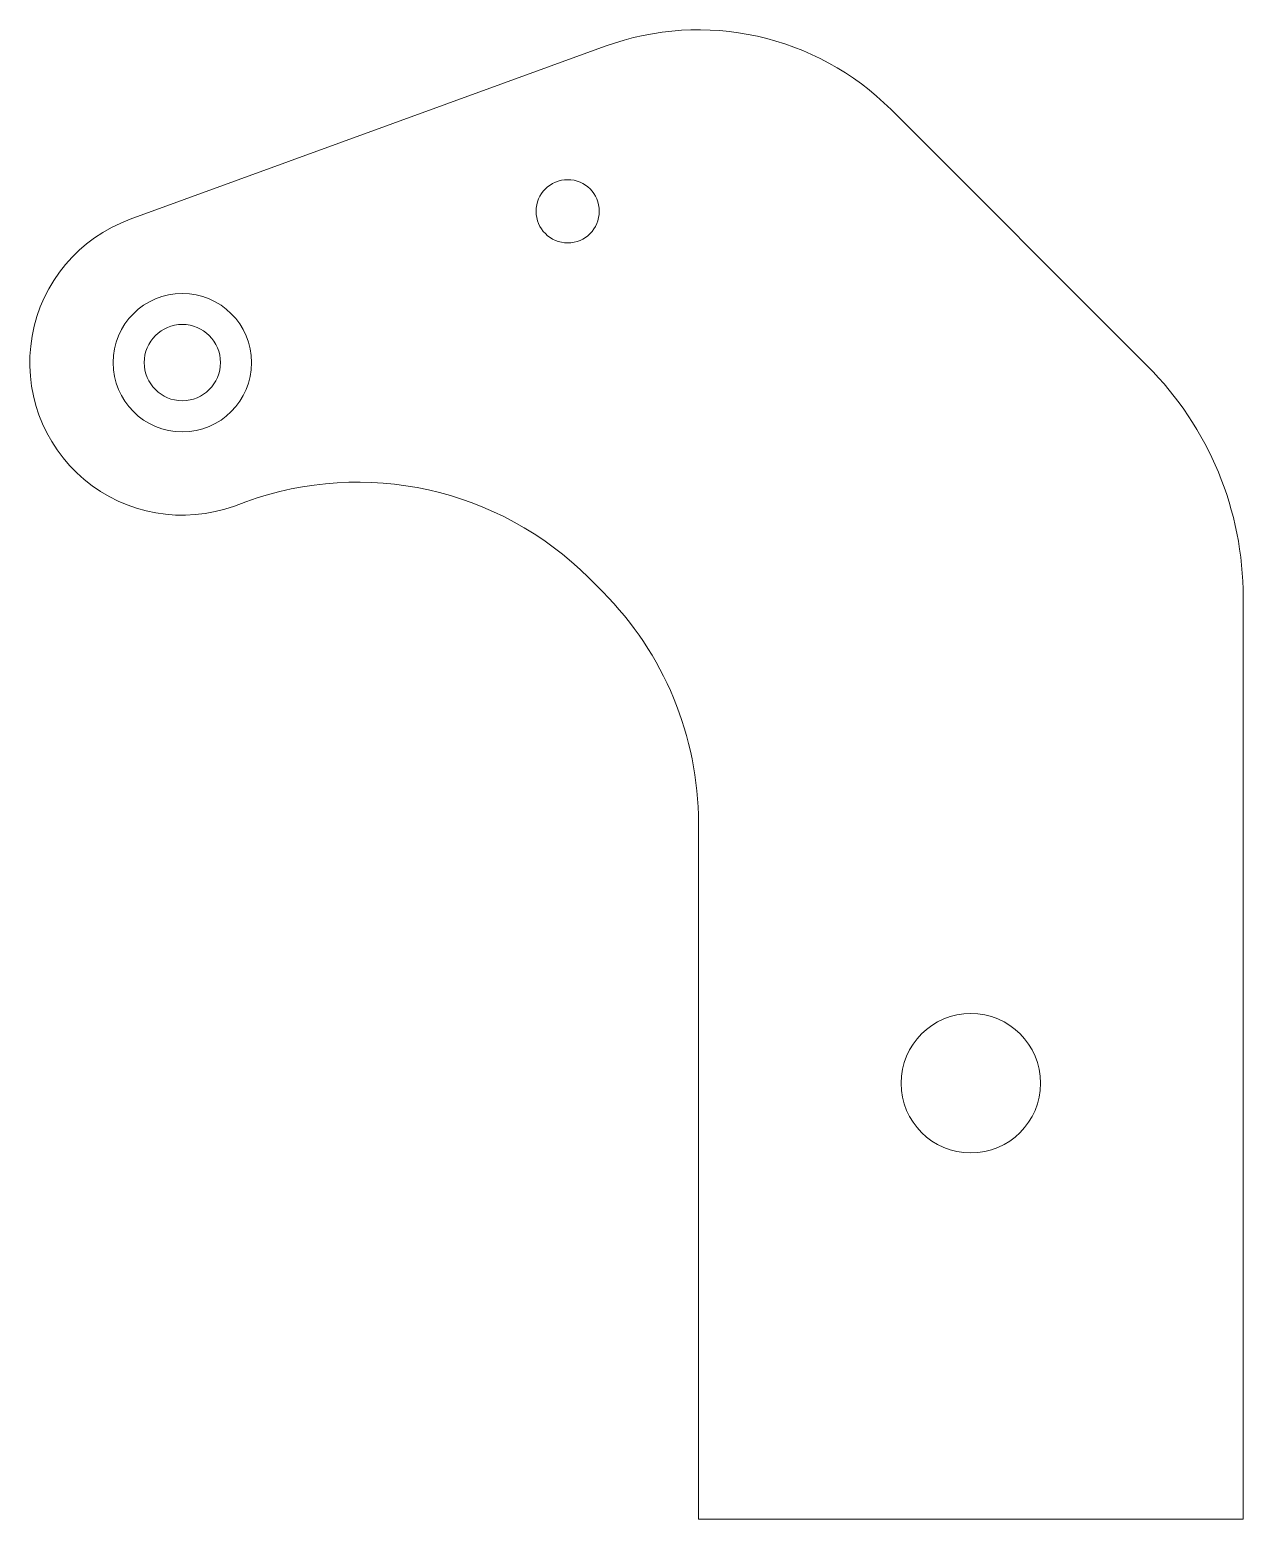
# Model space of a CAD drawing. Header units: millimetres. Extents: x -55.7 to 0, y 0 to 68.3.
import ezdxf

# ---------------------------------------------------------------- set-up
doc = ezdxf.new("R2010")
doc.units = ezdxf.units.MM

msp = doc.modelspace()

# ---------------------------------------------------------------- linework, layer by layer
at = {"color": 7, "linetype": 'Continuous', "lineweight": 15}
for p, q in [((-29.275, 67.572), (-51.081, 59.636)), ((-4.393, 52.897), (-16.161, 64.665)), ((-46.292, 46.48), (-45.77, 46.67)), ((-30.033, 43.182), (-29.393, 42.542)), ((0, 0), (0, 42.291)), ((-25, 31.935), (-25, 0)), ((-25, 0), (0, 0))]:
    msp.add_line(p, q, dxfattribs=at)
for centre, radius in [((-31, 60), 1.45), ((-48.686, 53.058), 3.175), ((-48.686, 53.058), 1.75), ((-12.5, 20), 3.2)]:
    msp.add_circle(centre, radius, dxfattribs=at)
for centre, radius, start, end in [((-25, 55.826), 12.5, 45, 110), ((-48.686, 53.058), 7, 110, 290), ((-15, 42.291), 15, 0, 45), ((-40.64, 32.575), 15, 45, 110), ((-40, 31.935), 15, 0, 45)]:
    msp.add_arc(centre, radius, start, end, dxfattribs=at)

doc.saveas('drawing.dxf')
